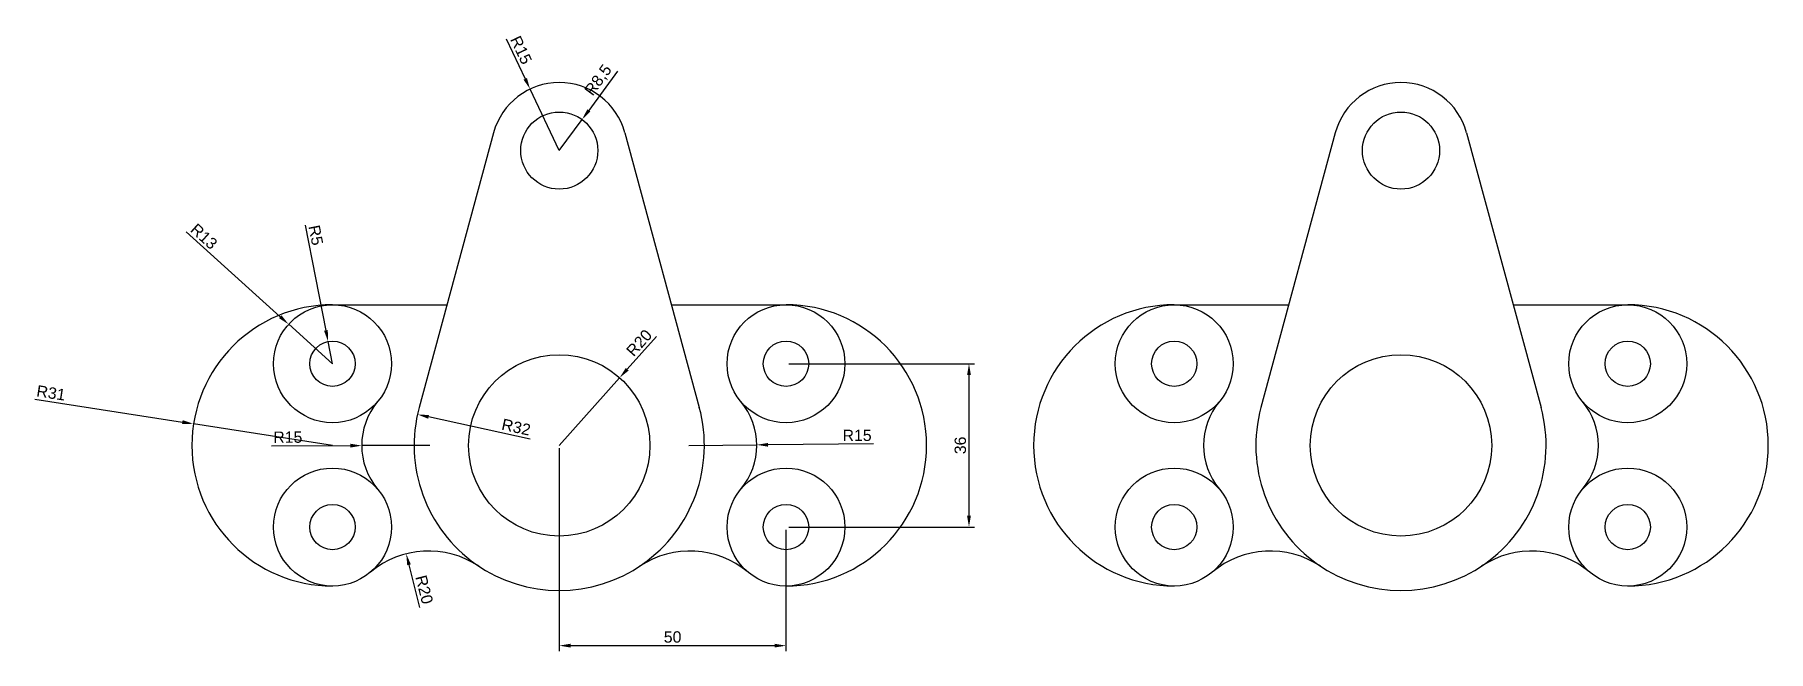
# Model space of a CAD drawing. Header units: millimetres. Extents: x 2878 to 3260, y 1704 to 1840.
import ezdxf

# ---------------------------------------------------------------- set-up
doc = ezdxf.new("R2010")
doc.units = ezdxf.units.MM
doc.layers.add('Layer1', color=3, linetype='Continuous')
doc.layers.add('Layer2', color=30, linetype='Continuous')
doc.styles.get("Standard").update_dxf_attribs({"font": 'arial.ttf'})
doc.dimstyles.new('ISO-25', dxfattribs={"dimtxt": 2.5, "dimasz": 2.5, "dimexe": 1.25, "dimexo": 0.625, "dimtad": 1, "dimtxsty": 'Standard', "dimcen": 2.5, "dimadec": 0, "dimazin": 0, "dimtfac": 1, "dimtmove": 0, "dimatfit": 3, "dimfxl": 1, "dimarcsym": 0})

# ---------------------------------------------------------------- blocks, each defined once
blk = doc.blocks.new('*D2')
at = {"layer": 'Defpoints', "color": 0, "transparency": 16777216}
for p in [(2998.3, 1821.7), (2993.26, 1814.86)]:
    blk.add_point(p, dxfattribs=at)
at = {"layer": 'Layer2', "color": 0, "lineweight": -2, "transparency": 16777216}
for p, q in [((3006.13, 1832.34), (2999.78, 1823.72)), ((2993.26, 1814.86), (2998.3, 1821.7))]:
    blk.add_line(p, q, dxfattribs=at)
at = {"layer": 'Layer2', "color": 0, "transparency": 16777216}
blk.add_solid([(2999.45, 1823.96), (3000.12, 1823.47), (2998.3, 1821.7)], dxfattribs=at)
at = {"layer": 'Layer2', "color": 0, "transparency": 16777216, "insert": (3001.98, 1830.3), "char_height": 2.5, "attachment_point": 5, "rotation": 53.6499}
blk.add_mtext('R8,5', dxfattribs=at)
blk = doc.blocks.new('*D3')
at = {"layer": 'Defpoints', "color": 0, "transparency": 16777216}
for p in [(2986.83, 1828.41), (2993.26, 1814.86)]:
    blk.add_point(p, dxfattribs=at)
at = {"layer": 'Layer2', "color": 0, "lineweight": -2, "transparency": 16777216}
for p, q in [((2981.58, 1839.47), (2985.76, 1830.67)), ((2993.26, 1814.86), (2986.83, 1828.41))]:
    blk.add_line(p, q, dxfattribs=at)
at = {"layer": 'Layer2', "color": 0, "transparency": 16777216}
blk.add_solid([(2986.14, 1830.84), (2985.38, 1830.49), (2986.83, 1828.41)], dxfattribs=at)
at = {"layer": 'Layer2', "color": 0, "transparency": 16777216, "insert": (2984.85, 1837.01), "char_height": 2.5, "attachment_point": 5, "rotation": 295.3888}
blk.add_mtext('R15', dxfattribs=at)
blk = doc.blocks.new('*D4')
at = {"layer": 'Defpoints', "color": 0, "transparency": 16777216}
for p in [(3006.58, 1764.78), (2993.26, 1749.86)]:
    blk.add_point(p, dxfattribs=at)
at = {"layer": 'Layer2', "color": 0, "lineweight": -2, "transparency": 16777216}
for p, q in [((3014.72, 1773.89), (3008.25, 1766.64)), ((2993.26, 1749.86), (3006.58, 1764.78))]:
    blk.add_line(p, q, dxfattribs=at)
at = {"layer": 'Layer2', "color": 0, "transparency": 16777216}
blk.add_solid([(3007.93, 1766.92), (3008.56, 1766.36), (3006.58, 1764.78)], dxfattribs=at)
at = {"layer": 'Layer2', "color": 0, "transparency": 16777216, "insert": (3010.89, 1772.46), "char_height": 2.5, "attachment_point": 5, "rotation": 48.2458}
blk.add_mtext('R20', dxfattribs=at)
blk = doc.blocks.new('*D5')
at = {"layer": 'Defpoints', "color": 0, "transparency": 16777216}
for p in [(2949.71, 1749.81), (2964.71, 1749.86)]:
    blk.add_point(p, dxfattribs=at)
at = {"layer": 'Layer2', "color": 0, "lineweight": -2, "transparency": 16777216}
for p, q in [((2929.79, 1749.74), (2947.21, 1749.8)), ((2964.71, 1749.86), (2949.71, 1749.81))]:
    blk.add_line(p, q, dxfattribs=at)
at = {"layer": 'Layer2', "color": 0, "transparency": 16777216}
blk.add_solid([(2947.21, 1750.22), (2947.21, 1749.38), (2949.71, 1749.81)], dxfattribs=at)
at = {"layer": 'Layer2', "color": 0, "transparency": 16777216, "insert": (2933.41, 1751.66), "char_height": 2.5, "attachment_point": 5, "rotation": 0.1832}
blk.add_mtext('R15', dxfattribs=at)
blk = doc.blocks.new('*D6')
at = {"layer": 'Defpoints', "color": 0, "transparency": 16777216}
for p in [(3021.81, 1749.86), (3036.81, 1749.98)]:
    blk.add_point(p, dxfattribs=at)
at = {"layer": 'Layer2', "color": 0, "lineweight": -2, "transparency": 16777216}
for p, q in [((3021.81, 1749.86), (3036.81, 1749.98)), ((3062.58, 1750.18), (3039.31, 1750))]:
    blk.add_line(p, q, dxfattribs=at)
at = {"layer": 'Layer2', "color": 0, "transparency": 16777216}
blk.add_solid([(3039.31, 1750.41), (3039.32, 1749.58), (3036.81, 1749.98)], dxfattribs=at)
at = {"layer": 'Layer2', "color": 0, "transparency": 16777216, "insert": (3058.94, 1752.05), "char_height": 2.5, "attachment_point": 5, "rotation": 0.4554}
blk.add_mtext('R15', dxfattribs=at)
blk = doc.blocks.new('*D7')
at = {"layer": 'Defpoints', "color": 0, "transparency": 16777216}
for p in [(2942.29, 1772.76), (2943.26, 1767.86)]:
    blk.add_point(p, dxfattribs=at)
at = {"layer": 'Layer2', "color": 0, "lineweight": -2, "transparency": 16777216}
for p, q in [((2937.22, 1798.43), (2941.81, 1775.21)), ((2943.26, 1767.86), (2942.29, 1772.76))]:
    blk.add_line(p, q, dxfattribs=at)
at = {"layer": 'Layer2', "color": 0, "transparency": 16777216}
blk.add_solid([(2942.22, 1775.29), (2941.4, 1775.13), (2942.29, 1772.76)], dxfattribs=at)
at = {"layer": 'Layer2', "color": 0, "transparency": 16777216, "insert": (2939.59, 1796.2), "char_height": 2.5, "attachment_point": 5, "rotation": 281.1809}
blk.add_mtext('R5', dxfattribs=at)
blk = doc.blocks.new('*D8')
at = {"layer": 'Defpoints', "color": 0, "transparency": 16777216}
for p in [(2933.6, 1776.55), (2943.26, 1767.86)]:
    blk.add_point(p, dxfattribs=at)
at = {"layer": 'Layer2', "color": 0, "lineweight": -2, "transparency": 16777216}
for p, q in [((2910.97, 1796.92), (2931.74, 1778.22)), ((2943.26, 1767.86), (2933.6, 1776.55))]:
    blk.add_line(p, q, dxfattribs=at)
at = {"layer": 'Layer2', "color": 0, "transparency": 16777216}
blk.add_solid([(2932.02, 1778.53), (2931.46, 1777.91), (2933.6, 1776.55)], dxfattribs=at)
at = {"layer": 'Layer2', "color": 0, "transparency": 16777216, "insert": (2914.92, 1795.92), "char_height": 2.5, "attachment_point": 5, "rotation": 318.0177}
blk.add_mtext('R13', dxfattribs=at)
blk = doc.blocks.new('*D9')
at = {"layer": 'Defpoints', "color": 0, "transparency": 16777216}
for p in [(2912.63, 1754.62), (2943.26, 1749.86)]:
    blk.add_point(p, dxfattribs=at)
at = {"layer": 'Layer2', "color": 0, "lineweight": -2, "transparency": 16777216}
for p, q in [((2877.59, 1760.06), (2910.16, 1755)), ((2943.26, 1749.86), (2912.63, 1754.62))]:
    blk.add_line(p, q, dxfattribs=at)
at = {"layer": 'Layer2', "color": 0, "transparency": 16777216}
blk.add_solid([(2910.22, 1755.41), (2910.09, 1754.59), (2912.63, 1754.62)], dxfattribs=at)
at = {"layer": 'Layer2', "color": 0, "transparency": 16777216, "insert": (2881.21, 1761.42), "char_height": 2.5, "attachment_point": 5, "rotation": 351.17}
blk.add_mtext('R31', dxfattribs=at)
blk = doc.blocks.new('*D10')
at = {"layer": 'Defpoints', "color": 0, "transparency": 16777216}
for p in [(2959.52, 1725.95), (2964.46, 1706.56)]:
    blk.add_point(p, dxfattribs=at)
at = {"layer": 'Layer2', "color": 0, "lineweight": -2, "transparency": 16777216}
blk.add_line((2962.54, 1714.11), (2960.14, 1723.52), dxfattribs=at)
at = {"layer": 'Layer2', "color": 0, "transparency": 16777216}
blk.add_solid([(2960.54, 1723.63), (2959.74, 1723.42), (2959.52, 1725.95)], dxfattribs=at)
at = {"layer": 'Layer2', "color": 0, "transparency": 16777216, "insert": (2963.49, 1718.07), "char_height": 2.5, "attachment_point": 5, "rotation": 284.2799}
blk.add_mtext('R20', dxfattribs=at)
blk = doc.blocks.new('*D12')
at = {"layer": 'Defpoints', "color": 0, "transparency": 16777216}
for p in [(2962, 1756.68), (2993.26, 1749.86)]:
    blk.add_point(p, dxfattribs=at)
at = {"layer": 'Layer2', "color": 0, "lineweight": -2, "transparency": 16777216}
blk.add_line((2986.87, 1751.25), (2964.44, 1756.15), dxfattribs=at)
at = {"layer": 'Layer2', "color": 0, "transparency": 16777216}
blk.add_solid([(2964.53, 1756.55), (2964.35, 1755.74), (2962, 1756.68)], dxfattribs=at)
at = {"layer": 'Layer2', "color": 0, "transparency": 16777216, "insert": (2983.76, 1753.88), "char_height": 2.5, "attachment_point": 5, "rotation": 347.6887}
blk.add_mtext('R32', dxfattribs=at)
blk = doc.blocks.new('*D13')
at = {"layer": 'Defpoints', "color": 0, "transparency": 16777216}
for p in [(2993.26, 1749.86), (3043.26, 1731.86), (3043.26, 1705.71)]:
    blk.add_point(p, dxfattribs=at)
at = {"layer": 'Layer2', "color": 0, "lineweight": -2, "transparency": 16777216}
for p, q in [((2993.26, 1749.23), (2993.26, 1704.46)), ((3043.26, 1731.23), (3043.26, 1704.46)), ((2995.76, 1705.71), (3040.76, 1705.71))]:
    blk.add_line(p, q, dxfattribs=at)
at = {"layer": 'Layer2', "color": 0, "transparency": 16777216}
for points in [[(2995.76, 1706.13), (2995.76, 1705.3), (2993.26, 1705.71)], [(3040.76, 1706.13), (3040.76, 1705.3), (3043.26, 1705.71)]]:
    blk.add_solid(points, dxfattribs=at)
at = {"layer": 'Layer2', "color": 0, "transparency": 16777216, "insert": (3018.26, 1707.61), "char_height": 2.5, "attachment_point": 5}
blk.add_mtext('50', dxfattribs=at)
blk = doc.blocks.new('*D14')
at = {"layer": 'Defpoints', "color": 0, "transparency": 16777216}
for p in [(3043.26, 1767.86), (3043.26, 1731.86), (3083.61, 1731.86)]:
    blk.add_point(p, dxfattribs=at)
at = {"layer": 'Layer2', "color": 0, "lineweight": -2, "transparency": 16777216}
for p, q in [((3043.89, 1767.86), (3084.86, 1767.86)), ((3083.61, 1765.36), (3083.61, 1734.36)), ((3043.89, 1731.86), (3084.86, 1731.86))]:
    blk.add_line(p, q, dxfattribs=at)
at = {"layer": 'Layer2', "color": 0, "transparency": 16777216}
for points in [[(3083.19, 1765.36), (3084.03, 1765.36), (3083.61, 1767.86)], [(3083.19, 1734.36), (3084.03, 1734.36), (3083.61, 1731.86)]]:
    blk.add_solid(points, dxfattribs=at)
at = {"layer": 'Layer2', "color": 0, "transparency": 16777216, "insert": (3081.71, 1749.86), "char_height": 2.5, "attachment_point": 5, "rotation": 90}
blk.add_mtext('36', dxfattribs=at)

msp = doc.modelspace()

# ---------------------------------------------------------------- linework, layer by layer
at = {"layer": 'Layer1'}
for p, q in [((3164.391, 1818.78), (3147.982, 1758.226)), ((3193.346, 1818.78), (3209.755, 1758.226)), ((3128.868, 1780.857), (3154.114, 1780.857)), ((3203.622, 1780.857), (3228.868, 1780.857))]:
    msp.add_line(p, q, dxfattribs=at)
for centre, radius in [((3178.868, 1814.857), 8.5), ((3128.868, 1767.857), 13), ((3228.868, 1767.857), 13), ((3128.868, 1767.857), 5), ((3228.868, 1767.857), 5), ((3178.868, 1749.857), 20), ((3128.868, 1731.857), 13), ((3228.868, 1731.857), 13), ((3128.868, 1731.857), 5), ((3228.868, 1731.857), 5)]:
    msp.add_circle(centre, radius, dxfattribs=at)
for centre, radius, start, end in [((3178.868, 1814.857), 15, 15.16137, 164.83863), ((3128.868, 1749.857), 31, 90, 270), ((3228.868, 1749.857), 31, 270, 90), ((3150.316, 1749.857), 15, 139.9948, 220.0052), ((3207.421, 1749.857), 15, 319.9948, 40.0052), ((3178.868, 1749.857), 32, 164.83863, 15.16137), ((3150.064, 1706.563), 20, 56.36285, 129.96278), ((3207.673, 1706.563), 20, 50.03722, 123.63715)]:
    msp.add_arc(centre, radius, start, end, dxfattribs=at)
at = {"layer": 'Layer2'}
for p, q in [((2978.784, 1818.78), (2962.376, 1758.226)), ((3007.74, 1818.78), (3024.148, 1758.226)), ((2943.262, 1780.857), (2968.508, 1780.857)), ((3018.016, 1780.857), (3043.262, 1780.857))]:
    msp.add_line(p, q, dxfattribs=at)
for centre, radius in [((2993.262, 1814.857), 8.5), ((2943.262, 1767.857), 13), ((3043.262, 1767.857), 13), ((2943.262, 1767.857), 5), ((3043.262, 1767.857), 5), ((2993.262, 1749.857), 20), ((2943.262, 1731.857), 13), ((3043.262, 1731.857), 13), ((2943.262, 1731.857), 5), ((3043.262, 1731.857), 5)]:
    msp.add_circle(centre, radius, dxfattribs=at)
for centre, radius, start, end in [((2993.262, 1814.857), 15, 15.16137, 164.83863), ((2943.262, 1749.857), 31, 90, 270), ((3043.262, 1749.857), 31, 270, 90), ((2964.71, 1749.857), 15, 139.9948, 220.0052), ((3021.814, 1749.857), 15, 319.9948, 40.0052), ((2993.262, 1749.857), 32, 164.83863, 15.16137), ((2964.457, 1706.563), 20, 56.36285, 129.96278), ((3022.066, 1706.563), 20, 50.03722, 123.63715)]:
    msp.add_arc(centre, radius, start, end, dxfattribs=at)

# ---------------------------------------------------------------- dimensions: what is measured, and where the dimension line sits
at = {"layer": 'Layer2', "color": 114, "true_color": 0x139b48}
for center, mpoint, picture, middle in [((2993.262, 1814.857), (2986.831, 1828.408), '*D3', (2984.852, 1837.012)), ((2993.262, 1814.857), (2998.3, 1821.702), '*D2', (3001.984, 1830.298)), ((2993.262, 1749.857), (3006.581, 1764.777), '*D4', (3010.894, 1772.464))]:
    dim = msp.add_radius_dim(center=center, mpoint=mpoint, dimstyle='ISO-25', dxfattribs=at)
    dim.commit()
    dim.dimension.update_dxf_attribs({"geometry": picture, "text_midpoint": middle})
for center, mpoint, picture, middle in [((2943.262, 1767.857), (2933.598, 1776.552), '*D8', (2913.651, 1794.502)), ((2943.262, 1767.857), (2942.292, 1772.762), '*D7', (2937.733, 1795.831)), ((2943.262, 1749.857), (2912.629, 1754.615), '*D9', (2880.922, 1759.541)), ((2993.262, 1749.857), (2961.998, 1756.68), '*D12', (2983.357, 1752.018)), ((2964.71, 1749.857), (2949.71, 1749.809), '*D5', (2933.413, 1749.756)), ((3021.814, 1749.857), (3036.814, 1749.976), '*D6', (3058.955, 1750.152)), ((2964.457, 1706.563), (2959.524, 1725.945), '*D10', (2961.647, 1717.604))]:
    dim = msp.add_radius_dim(center=center, mpoint=mpoint, dimstyle='ISO-25', dxfattribs=at)
    dim.commit()
    dim.dimension.update_dxf_attribs({"geometry": picture, "text_midpoint": middle, "dimtype": 164})
dim = msp.add_linear_dim(base=(3083.61, 1731.857), p1=(3043.262, 1767.857), p2=(3043.262, 1731.857), angle=90, dimstyle='ISO-25', dxfattribs=at)
dim.commit()
dim.dimension.update_dxf_attribs({"geometry": '*D14', "text_midpoint": (3081.708, 1749.857)})
dim = msp.add_linear_dim(base=(3043.262, 1705.712), p1=(2993.262, 1749.857), p2=(3043.262, 1731.857), dimstyle='ISO-25', dxfattribs=at)
dim.commit()
dim.dimension.update_dxf_attribs({"geometry": '*D13', "text_midpoint": (3018.262, 1707.613)})

doc.saveas('drawing.dxf')
